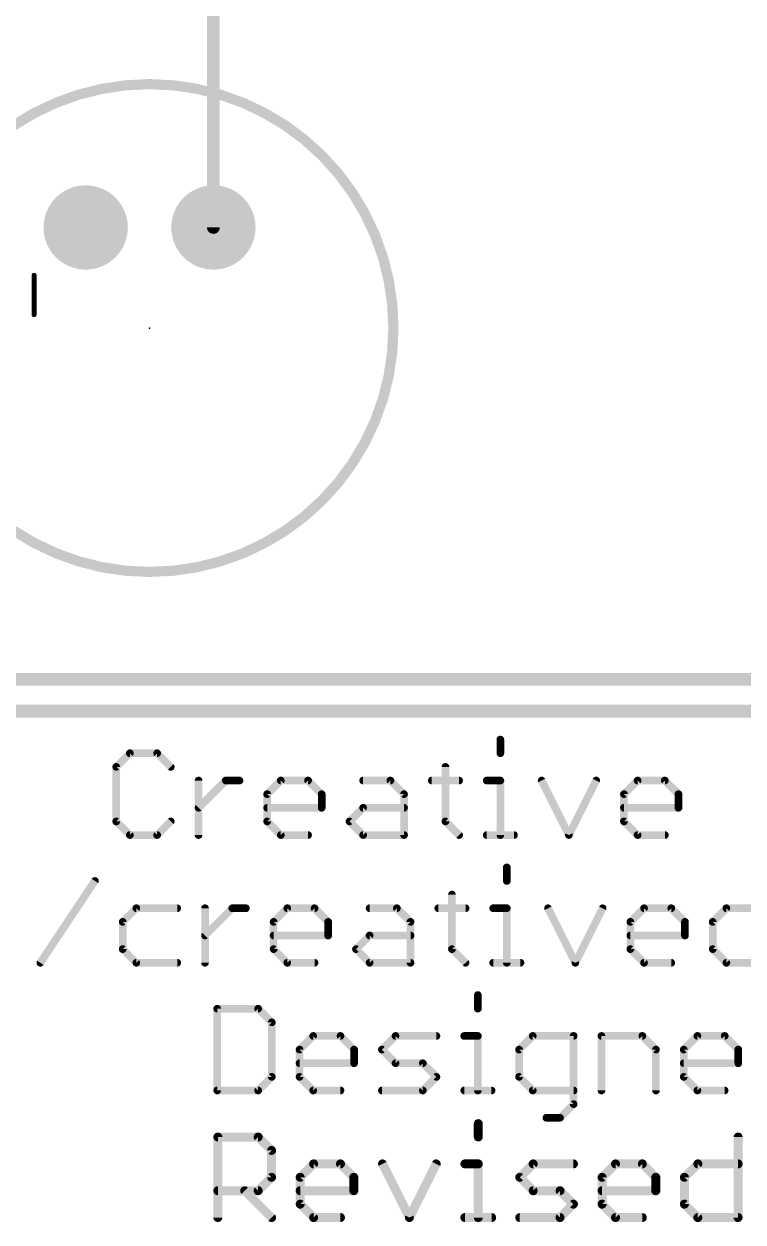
# Model space of a CAD drawing. Extents: x -1 to 111, y -11 to 60.
# Drawn here: x 27.98 to 42.28, y -10.16 to 13.67 of the extents above; entities that cross this region are included whole.
import ezdxf

# ---------------------------------------------------------------- set-up
doc = ezdxf.new("R2010")
doc.units = 0
for name, color, linetype in [('1', 12, 'CONTINUOUS'), ('16', 132, 'CONTINUOUS'), ('17', 110, 'CONTINUOUS'), ('20', 53, 'CONTINUOUS'), ('21', 53, 'CONTINUOUS'), ('23', 53, 'CONTINUOUS'), ('51', 53, 'CONTINUOUS')]:
    doc.layers.add(name, color=color, linetype=linetype)

# ---------------------------------------------------------------- blocks, each defined once
blk = doc.blocks.new('ROUNDP')
at = {"const_width": 0.5}
blk.add_lwpolyline([(0, -0.25, 1), (0, 0.25, 1), (0, -0.25)], format="xyb", dxfattribs=at)

msp = doc.modelspace()

# ---------------------------------------------------------------- linework, layer by layer
at = {"layer": '1', "const_width": 0.254}
for points in [[(31.75, 9.62), (31.75, 15.24)], [(110.49, 0), (0, 0)]]:
    msp.add_lwpolyline(points, dxfattribs=at)
at = {"layer": '1', "const_width": 0.127}
msp.add_lwpolyline([(31.6865, 9.62, 1), (31.8135, 9.62)], format="xyb", dxfattribs=at)
at = {"layer": '16', "const_width": 0.254}
msp.add_lwpolyline([(110.49, 0), (0, 0)], dxfattribs=at)
at = {"layer": '20', "const_width": 0.254}
msp.add_lwpolyline([(100.33, 0.635), (12.7, 0.635)], dxfattribs=at)
at = {"layer": '21'}
for points, const_width in [([(30.48, 2.77, 1), (30.48, 12.47, 1), (30.48, 2.77)], 0.2032), ([(28.2099, 8.667, 1), (28.1591, 8.667)], 0.0508), ([(28.1591, 7.8874, 1), (28.2099, 7.8874)], 0.0508)]:
    msp.add_lwpolyline(points, format="xyb", dxfattribs=dict(at, const_width=const_width))
at = {"layer": '21', "const_width": 0.1016}
msp.add_lwpolyline([(28.1845, 7.8874), (28.1845, 8.667)], dxfattribs=at)
at = {"layer": '23'}
msp.add_point((30.48, 7.62), dxfattribs=at)
at = {"layer": '51'}
for points, const_width in [([(37.4562, -0.5656), (37.4562, -0.8368)], 0.1524), ([(30.089, -0.8368), (29.8179, -1.108)], 0.1524), ([(30.6314, -0.8368), (30.089, -0.8368)], 0.1524), ([(30.9025, -1.108), (30.6314, -0.8368)], 0.1524), ([(29.8179, -1.108), (29.8179, -2.1926)], 0.1524), ([(36.3648, -1.108), (36.3648, -2.1926)], 0.1524), ([(31.455, -2.4638), (31.455, -1.3791)], 0.1524), ([(31.455, -1.9215), (31.9974, -1.3791)], 0.1524), ([(31.9974, -1.3791), (32.2685, -1.3791)], 0.1524), ([(32.8193, -1.6503), (33.0905, -1.3791)], 0.1524), ([(33.0905, -1.3791), (33.6328, -1.3791)], 0.1524), ([(33.6328, -1.3791), (33.904, -1.6503)], 0.1524), ([(34.7276, -1.3791), (35.27, -1.3791)], 0.1524), ([(35.27, -1.3791), (35.5411, -1.6503)], 0.1524), ([(36.0936, -1.3791), (36.636, -1.3791)], 0.1524), ([(37.1851, -1.3791), (37.4562, -1.3791)], 0.1524), ([(37.4562, -1.3791), (37.4562, -2.4638)], 0.1524), ([(38.2765, -1.3791), (38.8188, -2.4638)], 0.1524), ([(38.8188, -2.4638), (39.3612, -1.3791)], 0.1524), ([(39.9137, -1.6503), (40.1848, -1.3791)], 0.1524), ([(40.1848, -1.3791), (40.7272, -1.3791)], 0.1524), ([(40.7272, -1.3791), (40.9983, -1.6503)], 0.1524), ([(32.8193, -2.1926), (32.8193, -1.6503)], 0.1524), ([(33.904, -1.6503), (33.904, -1.9215)], 0.1524), ([(35.5411, -1.6503), (35.5411, -2.4638)], 0.1524), ([(39.9137, -2.1926), (39.9137, -1.6503)], 0.1524), ([(40.9983, -1.6503), (40.9983, -1.9215)], 0.1524), ([(33.904, -1.9215), (32.8193, -1.9215)], 0.1524), ([(34.4565, -2.1926), (34.7276, -1.9215)], 0.1524), ([(34.7276, -1.9215), (35.5411, -1.9215)], 0.1524), ([(40.9983, -1.9215), (39.9137, -1.9215)], 0.1524), ([(29.8179, -2.1926), (30.089, -2.4638)], 0.1524), ([(30.6314, -2.4638), (30.9025, -2.1926)], 0.1524), ([(33.0905, -2.4638), (32.8193, -2.1926)], 0.1524), ([(34.7276, -2.4638), (34.4565, -2.1926)], 0.1524), ([(36.3648, -2.1926), (36.636, -2.4638)], 0.1524), ([(40.1848, -2.4638), (39.9137, -2.1926)], 0.1524), ([(30.089, -2.4638), (30.6314, -2.4638)], 0.1524), ([(33.6328, -2.4638), (33.0905, -2.4638)], 0.1524), ([(35.5411, -2.4638), (34.7276, -2.4638)], 0.1524), ([(37.1851, -2.4638), (37.7274, -2.4638)], 0.1524), ([(40.7272, -2.4638), (40.1848, -2.4638)], 0.1524), ([(37.5846, -3.1056), (37.5846, -3.3768)], 0.1524), ([(28.3091, -5.0038), (29.3938, -3.3768)], 0.1524), ([(36.4932, -3.648), (36.4932, -4.7326)], 0.1524), ([(30.2174, -3.9191), (29.9463, -4.1903)], 0.1524), ([(31.0309, -3.9191), (30.2174, -3.9191)], 0.1524), ([(31.5834, -5.0038), (31.5834, -3.9191)], 0.1524), ([(31.5834, -4.4615), (32.1258, -3.9191)], 0.1524), ([(32.1258, -3.9191), (32.3969, -3.9191)], 0.1524), ([(32.9477, -4.1903), (33.2189, -3.9191)], 0.1524), ([(33.2189, -3.9191), (33.7612, -3.9191)], 0.1524), ([(33.7612, -3.9191), (34.0324, -4.1903)], 0.1524), ([(34.8561, -3.9191), (35.3984, -3.9191)], 0.1524), ([(35.3984, -3.9191), (35.6695, -4.1903)], 0.1524), ([(36.222, -3.9191), (36.7644, -3.9191)], 0.1524), ([(37.3135, -3.9191), (37.5846, -3.9191)], 0.1524), ([(37.5846, -3.9191), (37.5846, -5.0038)], 0.1524), ([(38.4049, -3.9191), (38.9472, -5.0038)], 0.1524), ([(38.9472, -5.0038), (39.4896, -3.9191)], 0.1524), ([(40.0421, -4.1903), (40.3132, -3.9191)], 0.1524), ([(40.3132, -3.9191), (40.8556, -3.9191)], 0.1524), ([(40.8556, -3.9191), (41.1267, -4.1903)], 0.1524), ([(41.9504, -3.9191), (41.6792, -4.1903)], 0.1524), ([(42.7639, -3.9191), (41.9504, -3.9191)], 0.1524), ([(29.9463, -4.1903), (29.9463, -4.7326)], 0.1524), ([(32.9477, -4.7326), (32.9477, -4.1903)], 0.1524), ([(34.0324, -4.1903), (34.0324, -4.4615)], 0.1524), ([(35.6695, -4.1903), (35.6695, -5.0038)], 0.1524), ([(40.0421, -4.7326), (40.0421, -4.1903)], 0.1524), ([(41.1267, -4.1903), (41.1267, -4.4615)], 0.1524), ([(41.6792, -4.1903), (41.6792, -4.7326)], 0.1524), ([(34.0324, -4.4615), (32.9477, -4.4615)], 0.1524), ([(34.5849, -4.7326), (34.8561, -4.4615)], 0.1524), ([(34.8561, -4.4615), (35.6695, -4.4615)], 0.1524), ([(41.1267, -4.4615), (40.0421, -4.4615)], 0.1524), ([(29.9463, -4.7326), (30.2174, -5.0038)], 0.1524), ([(33.2189, -5.0038), (32.9477, -4.7326)], 0.1524), ([(34.8561, -5.0038), (34.5849, -4.7326)], 0.1524), ([(36.4932, -4.7326), (36.7644, -5.0038)], 0.1524), ([(40.3132, -5.0038), (40.0421, -4.7326)], 0.1524), ([(41.6792, -4.7326), (41.9504, -5.0038)], 0.1524), ([(30.2174, -5.0038), (31.0309, -5.0038)], 0.1524), ([(33.7612, -5.0038), (33.2189, -5.0038)], 0.1524), ([(35.6695, -5.0038), (34.8561, -5.0038)], 0.1524), ([(37.3135, -5.0038), (37.8558, -5.0038)], 0.1524), ([(40.8556, -5.0038), (40.3132, -5.0038)], 0.1524), ([(41.9504, -5.0038), (42.7639, -5.0038)], 0.1524), ([(37.0088, -5.6456), (37.0088, -5.9168)], 0.1524), ([(31.8262, -5.9168), (31.8262, -7.5438)], 0.1524), ([(32.6397, -5.9168), (31.8262, -5.9168)], 0.1524), ([(32.9109, -6.188), (32.6397, -5.9168)], 0.1524), ([(32.9109, -7.2726), (32.9109, -6.188)], 0.1524), ([(33.4634, -6.7303), (33.7345, -6.4591)], 0.1524), ([(33.7345, -6.4591), (34.2769, -6.4591)], 0.1524), ([(34.2769, -6.4591), (34.548, -6.7303)], 0.1524), ([(35.1005, -6.7303), (35.3717, -6.4591)], 0.1524), ([(35.3717, -6.4591), (36.1852, -6.4591)], 0.1524), ([(36.7377, -6.4591), (37.0088, -6.4591)], 0.1524), ([(37.0088, -6.4591), (37.0088, -7.5438)], 0.1524), ([(38.1003, -6.4591), (37.8291, -6.7303)], 0.1524), ([(38.9138, -6.4591), (38.1003, -6.4591)], 0.1524), ([(38.9138, -7.815), (38.9138, -6.4591)], 0.1524), ([(39.4663, -7.5438), (39.4663, -6.4591)], 0.1524), ([(39.4663, -6.4591), (40.2798, -6.4591)], 0.1524), ([(40.2798, -6.4591), (40.5509, -6.7303)], 0.1524), ([(41.1034, -6.7303), (41.3746, -6.4591)], 0.1524), ([(41.3746, -6.4591), (41.9169, -6.4591)], 0.1524), ([(41.9169, -6.4591), (42.1881, -6.7303)], 0.1524), ([(33.4634, -7.2726), (33.4634, -6.7303)], 0.1524), ([(34.548, -6.7303), (34.548, -7.0015)], 0.1524), ([(35.3717, -7.0015), (35.1005, -6.7303)], 0.1524), ([(37.8291, -6.7303), (37.8291, -7.2726)], 0.1524), ([(40.5509, -6.7303), (40.5509, -7.5438)], 0.1524), ([(41.1034, -7.2726), (41.1034, -6.7303)], 0.1524), ([(42.1881, -6.7303), (42.1881, -7.0015)], 0.1524), ([(34.548, -7.0015), (33.4634, -7.0015)], 0.1524), ([(35.914, -7.0015), (35.3717, -7.0015)], 0.1524), ([(36.1852, -7.2726), (35.914, -7.0015)], 0.1524), ([(42.1881, -7.0015), (41.1034, -7.0015)], 0.1524), ([(32.6397, -7.5438), (32.9109, -7.2726)], 0.1524), ([(33.7345, -7.5438), (33.4634, -7.2726)], 0.1524), ([(35.914, -7.5438), (36.1852, -7.2726)], 0.1524), ([(37.8291, -7.2726), (38.1003, -7.5438)], 0.1524), ([(41.3746, -7.5438), (41.1034, -7.2726)], 0.1524), ([(31.8262, -7.5438), (32.6397, -7.5438)], 0.1524), ([(34.2769, -7.5438), (33.7345, -7.5438)], 0.1524), ([(35.1005, -7.5438), (35.914, -7.5438)], 0.1524), ([(36.7377, -7.5438), (37.28, -7.5438)], 0.1524), ([(38.1003, -7.5438), (38.9138, -7.5438)], 0.1524), ([(41.9169, -7.5438), (41.3746, -7.5438)], 0.1524), ([(38.6426, -8.0861), (38.9138, -7.815)], 0.1524), ([(38.3714, -8.0861), (38.6426, -8.0861)], 0.1524), ([(37.0173, -8.2026), (37.0173, -8.4695)], 0.1778), ([(31.8389, -10.0711), (31.8389, -8.4695)], 0.1778), ([(31.8389, -8.4695), (32.6397, -8.4695)], 0.1778), ([(32.6397, -8.4695), (32.9066, -8.7365)], 0.1778), ([(42.1838, -8.4695), (42.1838, -10.0711)], 0.1778), ([(32.9066, -8.7365), (32.9066, -9.2703)], 0.1778), ([(33.4761, -9.2703), (33.743, -9.0034)], 0.1778), ([(33.743, -9.0034), (34.2768, -9.0034)], 0.1778), ([(34.2768, -9.0034), (34.5438, -9.2703)], 0.1778), ([(35.1132, -9.0034), (35.6471, -10.0711)], 0.1778), ([(35.6471, -10.0711), (36.1809, -9.0034)], 0.1778), ([(36.7504, -9.0034), (37.0173, -9.0034)], 0.1778), ([(37.0173, -9.0034), (37.0173, -10.0711)], 0.1778), ([(37.8418, -9.2703), (38.1087, -9.0034)], 0.1778), ([(38.1087, -9.0034), (38.9095, -9.0034)], 0.1778), ([(39.479, -9.2703), (39.7459, -9.0034)], 0.1778), ([(39.7459, -9.0034), (40.2797, -9.0034)], 0.1778), ([(40.2797, -9.0034), (40.5467, -9.2703)], 0.1778), ([(41.1161, -9.2703), (41.383, -9.0034)], 0.1778), ([(41.383, -9.0034), (42.1838, -9.0034)], 0.1778), ([(32.9066, -9.2703), (32.6397, -9.5372)], 0.1778), ([(33.4761, -9.8042), (33.4761, -9.2703)], 0.1778), ([(34.5438, -9.2703), (34.5438, -9.5372)], 0.1778), ([(38.1087, -9.5372), (37.8418, -9.2703)], 0.1778), ([(39.479, -9.8042), (39.479, -9.2703)], 0.1778), ([(40.5467, -9.2703), (40.5467, -9.5372)], 0.1778), ([(41.1161, -9.8042), (41.1161, -9.2703)], 0.1778), ([(32.6397, -9.5372), (31.8389, -9.5372)], 0.1778), ([(32.3728, -9.5372), (32.9066, -10.0711)], 0.1778), ([(34.5438, -9.5372), (33.4761, -9.5372)], 0.1778), ([(38.6426, -9.5372), (38.1087, -9.5372)], 0.1778), ([(38.9095, -9.8042), (38.6426, -9.5372)], 0.1778), ([(40.5467, -9.5372), (39.479, -9.5372)], 0.1778), ([(33.743, -10.0711), (33.4761, -9.8042)], 0.1778), ([(38.6426, -10.0711), (38.9095, -9.8042)], 0.1778), ([(39.7459, -10.0711), (39.479, -9.8042)], 0.1778), ([(41.383, -10.0711), (41.1161, -9.8042)], 0.1778), ([(34.2768, -10.0711), (33.743, -10.0711)], 0.1778), ([(36.7504, -10.0711), (37.2842, -10.0711)], 0.1778), ([(37.8418, -10.0711), (38.6426, -10.0711)], 0.1778), ([(40.2797, -10.0711), (39.7459, -10.0711)], 0.1778), ([(42.1838, -10.0711), (41.383, -10.0711)], 0.1778)]:
    msp.add_lwpolyline(points, dxfattribs=dict(at, const_width=const_width))
for points, const_width in [([(37.4943, -0.5656, 1), (37.4181, -0.5656)], 0.0762), ([(30.089, -0.7987, 1), (30.089, -0.8749)], 0.0762), ([(30.116, -0.8638, 1), (30.0621, -0.8099)], 0.0762), ([(30.6583, -0.8099, 1), (30.6044, -0.8638)], 0.0762), ([(30.6314, -0.8749, 1), (30.6314, -0.7987)], 0.0762), ([(37.4181, -0.8368, 1), (37.4943, -0.8368)], 0.0762), ([(29.7909, -1.081, 1), (29.8448, -1.1349)], 0.0762), ([(29.856, -1.108, 1), (29.7798, -1.108)], 0.0762), ([(30.8756, -1.1349, 1), (30.9295, -1.081)], 0.0762), ([(36.4029, -1.108, 1), (36.3267, -1.108)], 0.0762), ([(31.4931, -1.3791, 1), (31.4169, -1.3791)], 0.0762), ([(31.9974, -1.341, 1), (31.9974, -1.4172)], 0.0762), ([(32.0243, -1.4061, 1), (31.9704, -1.3522)], 0.0762), ([(32.2685, -1.4172, 1), (32.2685, -1.341)], 0.0762), ([(33.0905, -1.341, 1), (33.0905, -1.4172)], 0.0762), ([(33.1174, -1.4061, 1), (33.0635, -1.3522)], 0.0762), ([(33.6598, -1.3522, 1), (33.6059, -1.4061)], 0.0762), ([(33.6328, -1.4172, 1), (33.6328, -1.341)], 0.0762), ([(34.7276, -1.341, 1), (34.7276, -1.4172)], 0.0762), ([(35.2969, -1.3522, 1), (35.243, -1.4061)], 0.0762), ([(35.27, -1.4172, 1), (35.27, -1.341)], 0.0762), ([(36.0936, -1.341, 1), (36.0936, -1.4172)], 0.0762), ([(36.636, -1.4172, 1), (36.636, -1.341)], 0.0762), ([(37.1851, -1.341, 1), (37.1851, -1.4172)], 0.0762), ([(37.4943, -1.3791, 1), (37.4181, -1.3791)], 0.0762), ([(37.4562, -1.4172, 1), (37.4562, -1.341)], 0.0762), ([(38.3106, -1.3621, 1), (38.2424, -1.3962)], 0.0762), ([(39.3952, -1.3962, 1), (39.3271, -1.3621)], 0.0762), ([(40.1848, -1.341, 1), (40.1848, -1.4172)], 0.0762), ([(40.2118, -1.4061, 1), (40.1579, -1.3522)], 0.0762), ([(40.7541, -1.3522, 1), (40.7002, -1.4061)], 0.0762), ([(40.7272, -1.4172, 1), (40.7272, -1.341)], 0.0762), ([(32.8574, -1.6503, 1), (32.7812, -1.6503)], 0.0762), ([(32.7924, -1.6234, 1), (32.8463, -1.6772)], 0.0762), ([(33.9421, -1.6503, 1), (33.8659, -1.6503)], 0.0762), ([(33.877, -1.6772, 1), (33.9309, -1.6234)], 0.0762), ([(35.5792, -1.6503, 1), (35.503, -1.6503)], 0.0762), ([(35.5142, -1.6772, 1), (35.5681, -1.6234)], 0.0762), ([(39.9518, -1.6503, 1), (39.8756, -1.6503)], 0.0762), ([(39.8867, -1.6234, 1), (39.9406, -1.6772)], 0.0762), ([(41.0364, -1.6503, 1), (40.9602, -1.6503)], 0.0762), ([(40.9714, -1.6772, 1), (41.0253, -1.6234)], 0.0762), ([(31.4281, -1.8945, 1), (31.482, -1.9484)], 0.0762), ([(32.8193, -1.8834, 1), (32.8193, -1.9596)], 0.0762), ([(33.8659, -1.9215, 1), (33.9421, -1.9215)], 0.0762), ([(33.904, -1.9596, 1), (33.904, -1.8834)], 0.0762), ([(34.7276, -1.8834, 1), (34.7276, -1.9596)], 0.0762), ([(34.7546, -1.9484, 1), (34.7007, -1.8945)], 0.0762), ([(35.5411, -1.9596, 1), (35.5411, -1.8834)], 0.0762), ([(39.9137, -1.8834, 1), (39.9137, -1.9596)], 0.0762), ([(40.9602, -1.9215, 1), (41.0364, -1.9215)], 0.0762), ([(40.9983, -1.9596, 1), (40.9983, -1.8834)], 0.0762), ([(29.8448, -2.1657, 1), (29.7909, -2.2196)], 0.0762), ([(30.9295, -2.2196, 1), (30.8756, -2.1657)], 0.0762), ([(32.8463, -2.1657, 1), (32.7924, -2.2196)], 0.0762), ([(34.4834, -2.1657, 1), (34.4295, -2.2196)], 0.0762), ([(34.4295, -2.1657, 1), (34.4834, -2.2196)], 0.0762), ([(36.3917, -2.1657, 1), (36.3379, -2.2196)], 0.0762), ([(39.9406, -2.1657, 1), (39.8867, -2.2196)], 0.0762), ([(29.7798, -2.1926, 1), (29.856, -2.1926)], 0.0762), ([(32.7812, -2.1926, 1), (32.8574, -2.1926)], 0.0762), ([(36.3267, -2.1926, 1), (36.4029, -2.1926)], 0.0762), ([(39.8756, -2.1926, 1), (39.9518, -2.1926)], 0.0762), ([(30.089, -2.4257, 1), (30.089, -2.5019)], 0.0762), ([(30.0621, -2.4907, 1), (30.116, -2.4369)], 0.0762), ([(30.6044, -2.4369, 1), (30.6583, -2.4907)], 0.0762), ([(30.6314, -2.5019, 1), (30.6314, -2.4257)], 0.0762), ([(31.4169, -2.4638, 1), (31.4931, -2.4638)], 0.0762), ([(33.0905, -2.4257, 1), (33.0905, -2.5019)], 0.0762), ([(33.0635, -2.4907, 1), (33.1174, -2.4369)], 0.0762), ([(33.6328, -2.5019, 1), (33.6328, -2.4257)], 0.0762), ([(34.7276, -2.4257, 1), (34.7276, -2.5019)], 0.0762), ([(34.7007, -2.4907, 1), (34.7546, -2.4369)], 0.0762), ([(35.503, -2.4638, 1), (35.5792, -2.4638)], 0.0762), ([(35.5411, -2.5019, 1), (35.5411, -2.4257)], 0.0762), ([(36.609, -2.4907, 1), (36.6629, -2.4369)], 0.0762), ([(37.1851, -2.4257, 1), (37.1851, -2.5019)], 0.0762), ([(37.4181, -2.4638, 1), (37.4943, -2.4638)], 0.0762), ([(37.7274, -2.5019, 1), (37.7274, -2.4257)], 0.0762), ([(38.7848, -2.4468, 1), (38.8529, -2.4808)], 0.0762), ([(38.7848, -2.4808, 1), (38.8529, -2.4468)], 0.0762), ([(40.1848, -2.4257, 1), (40.1848, -2.5019)], 0.0762), ([(40.1579, -2.4907, 1), (40.2118, -2.4369)], 0.0762), ([(40.7272, -2.5019, 1), (40.7272, -2.4257)], 0.0762), ([(37.6227, -3.1056, 1), (37.5465, -3.1056)], 0.0762), ([(29.4255, -3.3979, 1), (29.3621, -3.3557)], 0.0762), ([(36.5313, -3.648, 1), (36.4551, -3.648)], 0.0762), ([(37.5465, -3.3768, 1), (37.6227, -3.3768)], 0.0762), ([(30.2174, -3.881, 1), (30.2174, -3.9572)], 0.0762), ([(30.2444, -3.9461, 1), (30.1905, -3.8922)], 0.0762), ([(31.0309, -3.9572, 1), (31.0309, -3.881)], 0.0762), ([(31.6215, -3.9191, 1), (31.5453, -3.9191)], 0.0762), ([(32.1258, -3.881, 1), (32.1258, -3.9572)], 0.0762), ([(32.1527, -3.9461, 1), (32.0988, -3.8922)], 0.0762), ([(32.3969, -3.9572, 1), (32.3969, -3.881)], 0.0762), ([(33.2189, -3.881, 1), (33.2189, -3.9572)], 0.0762), ([(33.2458, -3.9461, 1), (33.192, -3.8922)], 0.0762), ([(33.7882, -3.8922, 1), (33.7343, -3.9461)], 0.0762), ([(33.7612, -3.9572, 1), (33.7612, -3.881)], 0.0762), ([(34.8561, -3.881, 1), (34.8561, -3.9572)], 0.0762), ([(35.4253, -3.8922, 1), (35.3714, -3.9461)], 0.0762), ([(35.3984, -3.9572, 1), (35.3984, -3.881)], 0.0762), ([(36.222, -3.881, 1), (36.222, -3.9572)], 0.0762), ([(36.7644, -3.9572, 1), (36.7644, -3.881)], 0.0762), ([(37.3135, -3.881, 1), (37.3135, -3.9572)], 0.0762), ([(37.6227, -3.9191, 1), (37.5465, -3.9191)], 0.0762), ([(37.5846, -3.9572, 1), (37.5846, -3.881)], 0.0762), ([(38.439, -3.9021, 1), (38.3708, -3.9362)], 0.0762), ([(39.5237, -3.9362, 1), (39.4555, -3.9021)], 0.0762), ([(40.3132, -3.881, 1), (40.3132, -3.9572)], 0.0762), ([(40.3402, -3.9461, 1), (40.2863, -3.8922)], 0.0762), ([(40.8825, -3.8922, 1), (40.8286, -3.9461)], 0.0762), ([(40.8556, -3.9572, 1), (40.8556, -3.881)], 0.0762), ([(41.9504, -3.881, 1), (41.9504, -3.9572)], 0.0762), ([(41.9773, -3.9461, 1), (41.9235, -3.8922)], 0.0762), ([(29.9844, -4.1903, 1), (29.9082, -4.1903)], 0.0762), ([(29.9193, -4.1634, 1), (29.9732, -4.2172)], 0.0762), ([(32.9858, -4.1903, 1), (32.9096, -4.1903)], 0.0762), ([(32.9208, -4.1634, 1), (32.9747, -4.2172)], 0.0762), ([(34.0705, -4.1903, 1), (33.9943, -4.1903)], 0.0762), ([(34.0054, -4.2172, 1), (34.0593, -4.1634)], 0.0762), ([(35.7076, -4.1903, 1), (35.6314, -4.1903)], 0.0762), ([(35.6426, -4.2172, 1), (35.6965, -4.1634)], 0.0762), ([(40.0802, -4.1903, 1), (40.004, -4.1903)], 0.0762), ([(40.0151, -4.1634, 1), (40.069, -4.2172)], 0.0762), ([(41.1648, -4.1903, 1), (41.0886, -4.1903)], 0.0762), ([(41.0998, -4.2172, 1), (41.1537, -4.1634)], 0.0762), ([(41.7173, -4.1903, 1), (41.6411, -4.1903)], 0.0762), ([(41.6523, -4.1634, 1), (41.7062, -4.2172)], 0.0762), ([(31.5565, -4.4345, 1), (31.6104, -4.4884)], 0.0762), ([(32.9477, -4.4234, 1), (32.9477, -4.4996)], 0.0762), ([(33.9943, -4.4615, 1), (34.0705, -4.4615)], 0.0762), ([(34.0324, -4.4996, 1), (34.0324, -4.4234)], 0.0762), ([(34.8561, -4.4234, 1), (34.8561, -4.4996)], 0.0762), ([(34.883, -4.4884, 1), (34.8291, -4.4345)], 0.0762), ([(35.6695, -4.4996, 1), (35.6695, -4.4234)], 0.0762), ([(40.0421, -4.4234, 1), (40.0421, -4.4996)], 0.0762), ([(41.0886, -4.4615, 1), (41.1648, -4.4615)], 0.0762), ([(41.1267, -4.4996, 1), (41.1267, -4.4234)], 0.0762), ([(29.9732, -4.7057, 1), (29.9193, -4.7596)], 0.0762), ([(29.9082, -4.7326, 1), (29.9844, -4.7326)], 0.0762), ([(32.9747, -4.7057, 1), (32.9208, -4.7596)], 0.0762), ([(32.9096, -4.7326, 1), (32.9858, -4.7326)], 0.0762), ([(34.6118, -4.7057, 1), (34.5579, -4.7596)], 0.0762), ([(34.5579, -4.7057, 1), (34.6118, -4.7596)], 0.0762), ([(36.5201, -4.7057, 1), (36.4663, -4.7596)], 0.0762), ([(36.4551, -4.7326, 1), (36.5313, -4.7326)], 0.0762), ([(40.069, -4.7057, 1), (40.0151, -4.7596)], 0.0762), ([(40.004, -4.7326, 1), (40.0802, -4.7326)], 0.0762), ([(41.7062, -4.7057, 1), (41.6523, -4.7596)], 0.0762), ([(41.6411, -4.7326, 1), (41.7173, -4.7326)], 0.0762), ([(28.2774, -4.9827, 1), (28.3408, -5.0249)], 0.0762), ([(30.2174, -4.9657, 1), (30.2174, -5.0419)], 0.0762), ([(30.1905, -5.0307, 1), (30.2444, -4.9769)], 0.0762), ([(31.0309, -5.0419, 1), (31.0309, -4.9657)], 0.0762), ([(31.5453, -5.0038, 1), (31.6215, -5.0038)], 0.0762), ([(33.2189, -4.9657, 1), (33.2189, -5.0419)], 0.0762), ([(33.192, -5.0307, 1), (33.2458, -4.9769)], 0.0762), ([(33.7612, -5.0419, 1), (33.7612, -4.9657)], 0.0762), ([(34.8561, -4.9657, 1), (34.8561, -5.0419)], 0.0762), ([(34.8291, -5.0307, 1), (34.883, -4.9769)], 0.0762), ([(35.6314, -5.0038, 1), (35.7076, -5.0038)], 0.0762), ([(35.6695, -5.0419, 1), (35.6695, -4.9657)], 0.0762), ([(36.7374, -5.0307, 1), (36.7913, -4.9769)], 0.0762), ([(37.3135, -4.9657, 1), (37.3135, -5.0419)], 0.0762), ([(37.5465, -5.0038, 1), (37.6227, -5.0038)], 0.0762), ([(37.8558, -5.0419, 1), (37.8558, -4.9657)], 0.0762), ([(38.9132, -4.9868, 1), (38.9813, -5.0208)], 0.0762), ([(38.9132, -5.0208, 1), (38.9813, -4.9868)], 0.0762), ([(40.3132, -4.9657, 1), (40.3132, -5.0419)], 0.0762), ([(40.2863, -5.0307, 1), (40.3402, -4.9769)], 0.0762), ([(40.8556, -5.0419, 1), (40.8556, -4.9657)], 0.0762), ([(41.9504, -4.9657, 1), (41.9504, -5.0419)], 0.0762), ([(41.9235, -5.0307, 1), (41.9773, -4.9769)], 0.0762), ([(37.0469, -5.6456, 1), (36.9707, -5.6456)], 0.0762), ([(31.8643, -5.9168, 1), (31.7881, -5.9168)], 0.0762), ([(31.8262, -5.8787, 1), (31.8262, -5.9549)], 0.0762), ([(32.6666, -5.8899, 1), (32.6128, -5.9438)], 0.0762), ([(32.6397, -5.9549, 1), (32.6397, -5.8787)], 0.0762), ([(36.9707, -5.9168, 1), (37.0469, -5.9168)], 0.0762), ([(32.949, -6.188, 1), (32.8728, -6.188)], 0.0762), ([(32.8839, -6.2149, 1), (32.9378, -6.161)], 0.0762), ([(33.7345, -6.421, 1), (33.7345, -6.4972)], 0.0762), ([(33.7615, -6.4861, 1), (33.7076, -6.4322)], 0.0762), ([(34.3038, -6.4322, 1), (34.2499, -6.4861)], 0.0762), ([(34.2769, -6.4972, 1), (34.2769, -6.421)], 0.0762), ([(35.3717, -6.421, 1), (35.3717, -6.4972)], 0.0762), ([(35.3986, -6.4861, 1), (35.3447, -6.4322)], 0.0762), ([(36.1852, -6.4972, 1), (36.1852, -6.421)], 0.0762), ([(36.7377, -6.421, 1), (36.7377, -6.4972)], 0.0762), ([(37.0469, -6.4591, 1), (36.9707, -6.4591)], 0.0762), ([(37.0088, -6.4972, 1), (37.0088, -6.421)], 0.0762), ([(38.1003, -6.421, 1), (38.1003, -6.4972)], 0.0762), ([(38.1272, -6.4861, 1), (38.0733, -6.4322)], 0.0762), ([(38.9519, -6.4591, 1), (38.8757, -6.4591)], 0.0762), ([(38.9138, -6.4972, 1), (38.9138, -6.421)], 0.0762), ([(39.5044, -6.4591, 1), (39.4282, -6.4591)], 0.0762), ([(39.4663, -6.421, 1), (39.4663, -6.4972)], 0.0762), ([(40.3067, -6.4322, 1), (40.2528, -6.4861)], 0.0762), ([(40.2798, -6.4972, 1), (40.2798, -6.421)], 0.0762), ([(41.3746, -6.421, 1), (41.3746, -6.4972)], 0.0762), ([(41.4015, -6.4861, 1), (41.3476, -6.4322)], 0.0762), ([(41.9439, -6.4322, 1), (41.89, -6.4861)], 0.0762), ([(41.9169, -6.4972, 1), (41.9169, -6.421)], 0.0762), ([(33.5015, -6.7303, 1), (33.4253, -6.7303)], 0.0762), ([(33.4364, -6.7034, 1), (33.4903, -6.7572)], 0.0762), ([(34.5861, -6.7303, 1), (34.5099, -6.7303)], 0.0762), ([(34.5211, -6.7572, 1), (34.575, -6.7034)], 0.0762), ([(35.1275, -6.7034, 1), (35.0736, -6.7572)], 0.0762), ([(35.0736, -6.7034, 1), (35.1275, -6.7572)], 0.0762), ([(37.8672, -6.7303, 1), (37.791, -6.7303)], 0.0762), ([(37.8022, -6.7034, 1), (37.856, -6.7572)], 0.0762), ([(40.589, -6.7303, 1), (40.5128, -6.7303)], 0.0762), ([(40.524, -6.7572, 1), (40.5779, -6.7034)], 0.0762), ([(41.1415, -6.7303, 1), (41.0653, -6.7303)], 0.0762), ([(41.0765, -6.7034, 1), (41.1304, -6.7572)], 0.0762), ([(42.2262, -6.7303, 1), (42.15, -6.7303)], 0.0762), ([(42.1611, -6.7572, 1), (42.215, -6.7034)], 0.0762), ([(33.4634, -6.9634, 1), (33.4634, -7.0396)], 0.0762), ([(34.5099, -7.0015, 1), (34.5861, -7.0015)], 0.0762), ([(34.548, -7.0396, 1), (34.548, -6.9634)], 0.0762), ([(35.3717, -6.9634, 1), (35.3717, -7.0396)], 0.0762), ([(35.3447, -7.0284, 1), (35.3986, -6.9745)], 0.0762), ([(35.9409, -6.9745, 1), (35.8871, -7.0284)], 0.0762), ([(35.914, -7.0396, 1), (35.914, -6.9634)], 0.0762), ([(41.1034, -6.9634, 1), (41.1034, -7.0396)], 0.0762), ([(42.15, -7.0015, 1), (42.2262, -7.0015)], 0.0762), ([(42.1881, -7.0396, 1), (42.1881, -6.9634)], 0.0762), ([(32.8728, -7.2726, 1), (32.949, -7.2726)], 0.0762), ([(32.9378, -7.2996, 1), (32.8839, -7.2457)], 0.0762), ([(33.4903, -7.2457, 1), (33.4364, -7.2996)], 0.0762), ([(33.4253, -7.2726, 1), (33.5015, -7.2726)], 0.0762), ([(36.2121, -7.2996, 1), (36.1582, -7.2457)], 0.0762), ([(36.1582, -7.2996, 1), (36.2121, -7.2457)], 0.0762), ([(37.856, -7.2457, 1), (37.8022, -7.2996)], 0.0762), ([(37.791, -7.2726, 1), (37.8672, -7.2726)], 0.0762), ([(41.1304, -7.2457, 1), (41.0765, -7.2996)], 0.0762), ([(41.0653, -7.2726, 1), (41.1415, -7.2726)], 0.0762), ([(31.8262, -7.5057, 1), (31.8262, -7.5819)], 0.0762), ([(31.7881, -7.5438, 1), (31.8643, -7.5438)], 0.0762), ([(32.6128, -7.5169, 1), (32.6666, -7.5707)], 0.0762), ([(32.6397, -7.5819, 1), (32.6397, -7.5057)], 0.0762), ([(33.7345, -7.5057, 1), (33.7345, -7.5819)], 0.0762), ([(33.7076, -7.5707, 1), (33.7615, -7.5169)], 0.0762), ([(34.2769, -7.5819, 1), (34.2769, -7.5057)], 0.0762), ([(35.1005, -7.5057, 1), (35.1005, -7.5819)], 0.0762), ([(35.8871, -7.5169, 1), (35.9409, -7.5707)], 0.0762), ([(35.914, -7.5819, 1), (35.914, -7.5057)], 0.0762), ([(36.7377, -7.5057, 1), (36.7377, -7.5819)], 0.0762), ([(36.9707, -7.5438, 1), (37.0469, -7.5438)], 0.0762), ([(37.28, -7.5819, 1), (37.28, -7.5057)], 0.0762), ([(38.1003, -7.5057, 1), (38.1003, -7.5819)], 0.0762), ([(38.0733, -7.5707, 1), (38.1272, -7.5169)], 0.0762), ([(38.9138, -7.5819, 1), (38.9138, -7.5057)], 0.0762), ([(39.4282, -7.5438, 1), (39.5044, -7.5438)], 0.0762), ([(40.5128, -7.5438, 1), (40.589, -7.5438)], 0.0762), ([(41.3746, -7.5057, 1), (41.3746, -7.5819)], 0.0762), ([(41.3476, -7.5707, 1), (41.4015, -7.5169)], 0.0762), ([(41.9169, -7.5819, 1), (41.9169, -7.5057)], 0.0762), ([(38.8757, -7.815, 1), (38.9519, -7.815)], 0.0762), ([(38.9407, -7.8419, 1), (38.8868, -7.788)], 0.0762), ([(38.3714, -8.048, 1), (38.3714, -8.1242)], 0.0762), ([(38.6157, -8.0592, 1), (38.6695, -8.1131)], 0.0762), ([(38.6426, -8.1242, 1), (38.6426, -8.048)], 0.0762), ([(37.0617, -8.2026, 1), (36.9728, -8.2026)], 0.0889), ([(31.8834, -8.4695, 1), (31.7945, -8.4695)], 0.0889), ([(31.8389, -8.4251, 1), (31.8389, -8.514)], 0.0889), ([(32.6711, -8.4381, 1), (32.6083, -8.501)], 0.0889), ([(32.6397, -8.514, 1), (32.6397, -8.4251)], 0.0889), ([(36.9728, -8.4695, 1), (37.0617, -8.4695)], 0.0889), ([(42.2283, -8.4695, 1), (42.1394, -8.4695)], 0.0889), ([(32.9511, -8.7365, 1), (32.8622, -8.7365)], 0.0889), ([(32.8752, -8.7679, 1), (32.938, -8.705)], 0.0889), ([(33.743, -8.9589, 1), (33.743, -9.0478)], 0.0889), ([(33.7744, -9.0348, 1), (33.7116, -8.972)], 0.0889), ([(34.3083, -8.972, 1), (34.2454, -9.0348)], 0.0889), ([(34.2768, -9.0478, 1), (34.2768, -8.9589)], 0.0889), ([(35.153, -8.9835, 1), (35.0735, -9.0233)], 0.0889), ([(36.2207, -9.0233, 1), (36.1412, -8.9835)], 0.0889), ([(36.7504, -8.9589, 1), (36.7504, -9.0478)], 0.0889), ([(37.0617, -9.0034, 1), (36.9728, -9.0034)], 0.0889), ([(37.0173, -9.0478, 1), (37.0173, -8.9589)], 0.0889), ([(38.1087, -8.9589, 1), (38.1087, -9.0478)], 0.0889), ([(38.1402, -9.0348, 1), (38.0773, -8.972)], 0.0889), ([(38.9095, -9.0478, 1), (38.9095, -8.9589)], 0.0889), ([(39.7459, -8.9589, 1), (39.7459, -9.0478)], 0.0889), ([(39.7773, -9.0348, 1), (39.7145, -8.972)], 0.0889), ([(40.3112, -8.972, 1), (40.2483, -9.0348)], 0.0889), ([(40.2797, -9.0478, 1), (40.2797, -8.9589)], 0.0889), ([(41.383, -8.9589, 1), (41.383, -9.0478)], 0.0889), ([(41.4145, -9.0348, 1), (41.3516, -8.972)], 0.0889), ([(42.1838, -9.0478, 1), (42.1838, -8.9589)], 0.0889), ([(32.8622, -9.2703, 1), (32.9511, -9.2703)], 0.0889), ([(32.938, -9.3017, 1), (32.8752, -9.2389)], 0.0889), ([(33.5205, -9.2703, 1), (33.4316, -9.2703)], 0.0889), ([(33.4446, -9.2389, 1), (33.5075, -9.3017)], 0.0889), ([(34.5882, -9.2703, 1), (34.4993, -9.2703)], 0.0889), ([(34.5123, -9.3017, 1), (34.5752, -9.2389)], 0.0889), ([(37.8732, -9.2389, 1), (37.8104, -9.3017)], 0.0889), ([(37.8104, -9.2389, 1), (37.8732, -9.3017)], 0.0889), ([(39.5234, -9.2703, 1), (39.4345, -9.2703)], 0.0889), ([(39.4475, -9.2389, 1), (39.5104, -9.3017)], 0.0889), ([(40.5911, -9.2703, 1), (40.5022, -9.2703)], 0.0889), ([(40.5152, -9.3017, 1), (40.5781, -9.2389)], 0.0889), ([(41.0847, -9.2389, 1), (41.1475, -9.3017)], 0.0889), ([(41.1606, -9.2703, 1), (41.0717, -9.2703)], 0.0889), ([(31.8389, -9.4928, 1), (31.8389, -9.5817)], 0.0889), ([(32.4042, -9.5058, 1), (32.3413, -9.5687)], 0.0889), ([(32.6083, -9.5058, 1), (32.6711, -9.5687)], 0.0889), ([(32.6397, -9.5817, 1), (32.6397, -9.4928)], 0.0889), ([(33.4761, -9.4928, 1), (33.4761, -9.5817)], 0.0889), ([(34.4993, -9.5372, 1), (34.5882, -9.5372)], 0.0889), ([(34.5438, -9.5817, 1), (34.5438, -9.4928)], 0.0889), ([(38.1087, -9.4928, 1), (38.1087, -9.5817)], 0.0889), ([(38.0773, -9.5687, 1), (38.1402, -9.5058)], 0.0889), ([(38.674, -9.5058, 1), (38.6112, -9.5687)], 0.0889), ([(38.6426, -9.5817, 1), (38.6426, -9.4928)], 0.0889), ([(39.479, -9.4928, 1), (39.479, -9.5817)], 0.0889), ([(40.5022, -9.5372, 1), (40.5911, -9.5372)], 0.0889), ([(40.5467, -9.5817, 1), (40.5467, -9.4928)], 0.0889), ([(33.5075, -9.7727, 1), (33.4446, -9.8356)], 0.0889), ([(33.4316, -9.8042, 1), (33.5205, -9.8042)], 0.0889), ([(38.9409, -9.8356, 1), (38.8781, -9.7727)], 0.0889), ([(38.8781, -9.8356, 1), (38.9409, -9.7727)], 0.0889), ([(39.5104, -9.7727, 1), (39.4475, -9.8356)], 0.0889), ([(39.4345, -9.8042, 1), (39.5234, -9.8042)], 0.0889), ([(41.1475, -9.7727, 1), (41.0847, -9.8356)], 0.0889), ([(41.0717, -9.8042, 1), (41.1606, -9.8042)], 0.0889), ([(32.8752, -10.1025, 1), (32.938, -10.0397)], 0.0889), ([(33.743, -10.0267, 1), (33.743, -10.1156)], 0.0889), ([(33.7116, -10.1025, 1), (33.7744, -10.0397)], 0.0889), ([(34.2768, -10.1156, 1), (34.2768, -10.0267)], 0.0889), ([(35.6073, -10.0512, 1), (35.6868, -10.091)], 0.0889), ([(35.6073, -10.091, 1), (35.6868, -10.0512)], 0.0889), ([(36.7504, -10.0267, 1), (36.7504, -10.1156)], 0.0889), ([(37.2842, -10.1156, 1), (37.2842, -10.0267)], 0.0889), ([(37.8418, -10.0267, 1), (37.8418, -10.1156)], 0.0889), ([(38.6112, -10.0397, 1), (38.674, -10.1025)], 0.0889), ([(38.6426, -10.1156, 1), (38.6426, -10.0267)], 0.0889), ([(39.7459, -10.0267, 1), (39.7459, -10.1156)], 0.0889), ([(39.7145, -10.1025, 1), (39.7773, -10.0397)], 0.0889), ([(40.2797, -10.1156, 1), (40.2797, -10.0267)], 0.0889), ([(41.383, -10.0267, 1), (41.383, -10.1156)], 0.0889), ([(41.3516, -10.1025, 1), (41.4145, -10.0397)], 0.0889), ([(42.1838, -10.1156, 1), (42.1838, -10.0267)], 0.0889), ([(31.7945, -10.0711, 1), (31.8834, -10.0711)], 0.0889), ([(36.9728, -10.0711, 1), (37.0617, -10.0711)], 0.0889), ([(42.1394, -10.0711, 1), (42.2283, -10.0711)], 0.0889)]:
    msp.add_lwpolyline(points, format="xyb", dxfattribs=dict(at, const_width=const_width))

# ---------------------------------------------------------------- block references
at = {"layer": '17', "xscale": 1.6764, "yscale": 1.6764, "rotation": 270}
for p in [(29.21, 9.62), (29.21, 9.62), (31.75, 9.62), (31.75, 9.62)]:
    msp.add_blockref('ROUNDP', p, dxfattribs=at)

doc.saveas('drawing.dxf')
